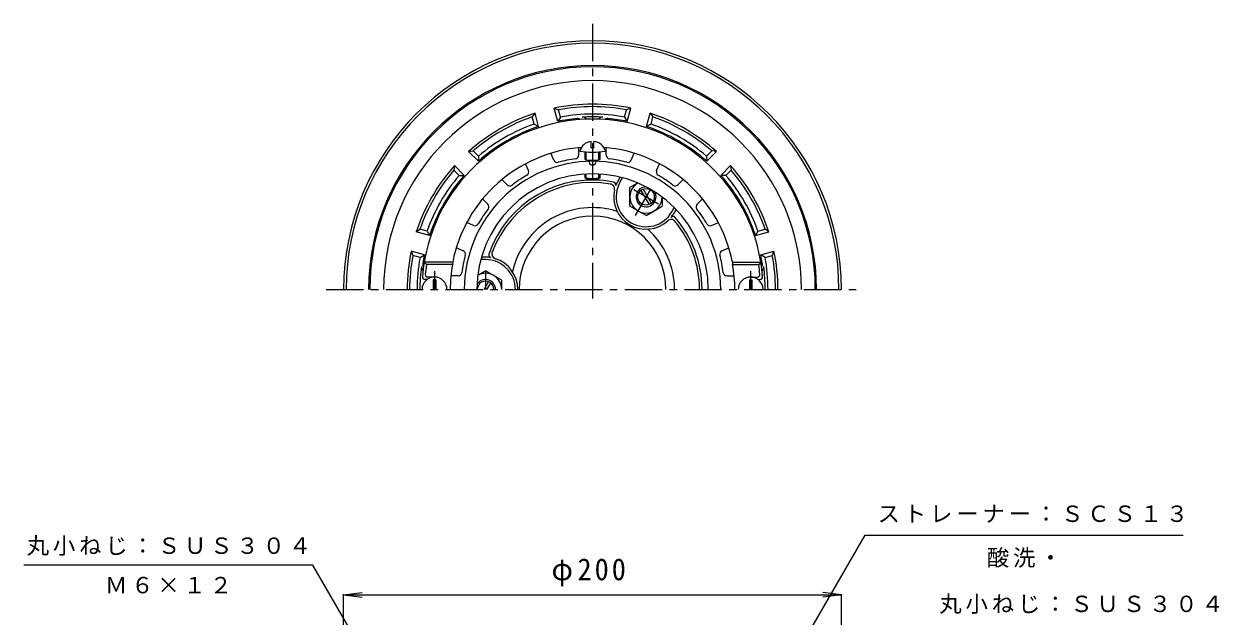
# Model space of a CAD drawing. Units: millimetres, scale not verified. Extents: x -267 to 225, y -346 to 341.
# Drawn here: x -267.4 to 212.8, y 103.1 to 341.1 of the extents above; entities that cross this region are included whole.
import ezdxf

# ---------------------------------------------------------------- set-up
doc = ezdxf.new("R2010")
doc.units = ezdxf.units.MM
doc.header["$LTSCALE"] = 3
doc.linetypes.add('CHAIN1', pattern=[8, 5, -1, 1, -1])
for name, color, linetype, lineweight in [('0-0_通り芯', 3, 'Continuous', 9), ('0-1_躯体', 2, 'Continuous', 9), ('0-2_仕上', 6, 'Continuous', 9), ('0-4_その他', 7, 'Continuous', 9), ('0-5_寸法', 7, 'Continuous', 9)]:
    doc.layers.add(name, color=color, linetype=linetype, lineweight=lineweight)
doc.styles.add('ＭＳ ゴシック', font='')
doc.styles.get('ＭＳ ゴシック').set_extended_font_data('MS Gothic')

msp = doc.modelspace()

# ---------------------------------------------------------------- linework, layer by layer
at = {"layer": '0-0_通り芯', "linetype": 'CHAIN1'}
for p, q in [((-38.919, 341.129), (-38.919, 230.716)), ((-145.967, 234.365), (67.331, 234.365))]:
    msp.add_line(p, q, dxfattribs=at)
at = {"layer": '0-0_通り芯'}
for radius, start, end in [(100, 0, 180), (99, 0, 180), (32.913, 72.51527, 167.48474), (29.485, 0, 180), (32.913, 0, 47.48473)]:
    msp.add_arc((-38.919, 234.365), radius, start, end, dxfattribs=at)
at = {"layer": '0-1_躯体'}
for p, q in [((-62.037, 305.187), (-63.201, 303.738)), ((-62.423, 300.832), (-63.201, 303.738)), ((-60.611, 299.866), (-62.037, 305.187)), ((-51.797, 303.679), (-52.884, 301.937)), ((-51.797, 303.679), (-52.576, 306.585)), ((-26.04, 303.679), (-25.262, 306.585)), ((-26.04, 303.679), (-24.954, 301.937)), ((-23.528, 307.258), (-25.262, 306.585)), ((-24.954, 301.937), (-23.528, 307.258)), ((-15.415, 300.832), (-14.636, 303.738)), ((-62.423, 300.832), (-60.611, 299.866)), ((-15.415, 300.832), (-17.227, 299.866)), ((-84.729, 287.953), (-86.856, 290.081)), ((6.891, 287.953), (9.019, 290.081)), ((6.961, 285.902), (10.856, 289.797)), ((10.856, 289.797), (9.019, 290.081)), ((-94.351, 284.14), (-94.635, 282.302)), ((-90.456, 280.245), (-94.351, 284.14)), ((-84.729, 287.953), (-84.799, 285.902)), ((6.891, 287.953), (6.961, 285.902)), ((-92.507, 280.175), (-94.635, 282.302)), ((-92.507, 280.175), (-90.456, 280.245)), ((-28.677, 278.104), (-27.854, 279.529)), ((-27.811, 277.604), (-26.849, 279.271)), ((14.669, 280.175), (12.618, 280.245)), ((14.669, 280.175), (16.797, 282.302)), ((-7.026, 265.604), (-6.064, 267.271)), ((-6.161, 265.104), (-5.338, 266.529)), ((-105.386, 257.869), (-108.292, 258.647)), ((-105.386, 257.869), (-104.42, 256.057)), ((27.548, 257.869), (26.583, 256.057)), ((26.583, 256.057), (31.904, 257.483)), ((27.548, 257.869), (30.454, 258.647)), ((31.904, 257.483), (30.454, 258.647)), ((-108.233, 247.243), (-111.139, 248.022)), ((-108.233, 247.243), (-106.491, 248.33)), ((-81.919, 246.365), (-83.844, 246.365)), ((-81.919, 247.365), (-83.565, 247.365)), ((30.395, 247.243), (28.653, 248.33)), ((30.395, 247.243), (33.301, 248.022))]:
    msp.add_line(p, q, dxfattribs=at)
at = {"layer": '0-1_躯体', "color": 4}
for p, q in [((-20.812, 277.145), (-23.914, 275.354)), ((-23.914, 267.854), (-23.914, 275.354)), ((-19.495, 274.199), (-16.209, 268.509)), ((-18.629, 274.699), (-15.343, 269.008)), ((-10.919, 271.49), (-10.919, 267.851)), ((-17.414, 264.101), (-23.914, 267.854)), ((-17.414, 264.101), (-10.919, 267.851)), ((-85.07, 240.051), (-81.919, 241.87)), ((-101.919, 238.281), (-102.919, 238.281)), ((-102.919, 238.281), (-102.919, 234.365)), ((-101.919, 238.281), (-101.919, 234.365)), ((-82.496, 234.365), (-80.709, 237.46)), ((-81.342, 234.365), (-79.843, 236.96)), ((24.081, 238.281), (25.081, 238.281)), ((24.081, 238.281), (24.081, 234.365)), ((25.081, 238.281), (25.081, 234.365))]:
    msp.add_line(p, q, dxfattribs=at)
at = {"layer": '0-1_躯体', "color": 4, "linetype": 'CHAIN1'}
for p, q in [((-12.393, 268.702), (-22.288, 274.415)), ((-15.669, 274.635), (-21.737, 264.125)), ((-102.419, 241.767), (-102.419, 234.365)), ((-81.919, 241.905), (-81.919, 234.365)), ((24.581, 241.767), (24.581, 234.365))]:
    msp.add_line(p, q, dxfattribs=at)
at = {"layer": '0-1_躯体'}
for points in [[(-52.884, 301.937), (-54.309, 307.258), (-52.576, 306.585)], [(-17.227, 299.866), (-15.801, 305.187), (-14.636, 303.738)], [(-84.799, 285.902), (-88.694, 289.797), (-86.856, 290.081)], [(12.618, 280.245), (16.513, 284.14), (16.797, 282.302)], [(-104.42, 256.057), (-109.741, 257.483), (-108.292, 258.647)], [(-106.491, 248.33), (-111.812, 249.755), (-111.139, 248.022)], [(28.653, 248.33), (33.974, 249.755), (33.301, 248.022)]]:
    msp.add_lwpolyline(points, dxfattribs=at)
at = {"layer": '0-1_躯体', "color": 4}
msp.add_lwpolyline([(-75.424, 234.365), (-75.424, 238.12), (-81.919, 241.87)], dxfattribs=at)
msp.add_circle((-17.419, 271.604), 3.324, dxfattribs=at)
at = {"layer": '0-1_躯体'}
for centre, radius, start, end in [((-38.919, 234.365), 90, 0, 180), ((-38.919, 234.365), 89.5, 0, 180), ((-38.919, 234.365), 83.941, 0, 180), ((-38.919, 234.365), 74.5, 78.07777, 101.92224), ((-38.919, 234.365), 73.5, 79.29149, 100.70854), ((-38.919, 234.365), 74.5, 108.07777, 131.92224), ((-38.919, 234.365), 73.5, 109.29149, 130.70854), ((-38.919, 234.365), 69, 95.13783, 101.67665), ((-38.919, 234.365), 70.5, 79.47449, 100.52557), ((-44.919, 301.096), 2, 53.16594, 95.13788), ((-38.919, 234.365), 69.376, 86.59644, 93.40356), ((-42.919, 301.621), 2, 36.91762, 93.40337), ((-34.919, 301.621), 2, 86.59663, 143.08269), ((-32.919, 301.096), 2, 84.86212, 126.83406), ((-38.919, 234.365), 69, 78.32338, 84.86217), ((-38.919, 234.365), 74.5, 48.07777, 71.92224), ((-38.919, 234.365), 73.5, 49.29149, 70.70854), ((-38.919, 234.365), 69, 108.32338, 131.67665), ((-38.919, 234.365), 70.5, 109.47449, 130.52557), ((-38.919, 234.365), 69, 48.32338, 71.67665), ((-38.919, 234.365), 70.5, 49.47449, 70.52557), ((-38.919, 234.365), 74.5, 138.07777, 161.92224), ((-38.919, 234.365), 74.5, 18.07777, 41.92224), ((-38.919, 234.365), 73.5, 139.29149, 160.70854), ((-38.919, 234.365), 70.5, 139.47449, 160.52557), ((-38.919, 234.365), 69, 138.32338, 161.67665), ((-38.919, 234.365), 69, 18.32338, 41.67665), ((-38.919, 234.365), 70.5, 19.47449, 40.52557), ((-38.919, 234.365), 73.5, 19.29149, 40.70854), ((-38.919, 234.365), 44, 78.73782, 161.26224), ((-38.919, 234.365), 43, 80.3933, 159.60683), ((-32.077, 274.79), 2, 347.73819, 80.39346), ((-17.419, 271.604), 13, 167.73729, 312.2627), ((-30.521, 276.537), 1, 339.36754, 78.73761), ((-17.419, 271.604), 13, 149.99991, 159.36919), ((-17.419, 271.604), 12, 149.99997, 329.99992), ((-17.419, 271.604), 13, 320.63103, 329.99991), ((-7.331, 260.503), 2, 39.6064, 132.26289), ((-6.596, 262.724), 1, 41.26125, 140.63077), ((-38.919, 234.365), 44, 0, 41.26216), ((-38.919, 234.365), 43, 0, 39.60672), ((-38.919, 234.365), 74.5, 168.07777, 180.00002), ((-38.919, 234.365), 74.5, 0, 11.92224), ((-38.919, 234.365), 73.5, 169.29144, 179.99998), ((-38.919, 234.365), 70.5, 169.47441, 179.99998), ((-38.919, 234.365), 69, 168.32335, 171.41632), ((-81.919, 234.365), 13, 80.63094, 89.99991), ((-81.919, 234.365), 12, 0, 89.99992), ((-79.64, 248.178), 1, 161.26411, 260.63068), ((-77.349, 248.652), 2, 159.6064, 252.26289), ((-81.919, 234.365), 13, 0, 72.2627), ((-38.919, 234.365), 69, 8.58368, 11.67665), ((-38.919, 234.365), 70.5, 0, 10.52557), ((-38.919, 234.365), 73.5, 0, 10.70854), ((-38.919, 234.365), 69.376, 172.32347, 180), ((-105.691, 243.365), 2, 172.32343, 228.81255), ((-105.168, 244.365), 2, 171.41681, 213.38803), ((27.331, 244.365), 2, 326.61162, 8.58319), ((27.853, 243.365), 2, 311.18845, 7.67657), ((-38.919, 234.365), 69.376, 0, 7.67653)]:
    msp.add_arc(centre, radius, start, end, dxfattribs=at)
at = {"layer": '0-1_躯体', "color": 4}
for centre, radius, start, end in [((-17.422, 271.599), 6.5, 120.94121, 359.05873), ((-17.419, 271.604), 4, 90.2198, 29.78027), ((-81.924, 234.365), 6.5, 359.99939, 118.93852), ((-102.419, 234.365), 5, 0, 180), ((-81.919, 234.365), 4, 359.99976, 149.77924), ((-81.919, 234.365), 3.324, 359.99969, 180.00031), ((24.581, 234.365), 5, 0, 180)]:
    msp.add_arc(centre, radius, start, end, dxfattribs=at)
at = {"layer": '0-2_仕上'}
for p, q in [((-39.419, 291.257), (-39.419, 293.874)), ((-38.419, 291.257), (-38.419, 293.874)), ((-54.503, 286.36), (-55.645, 289.117)), ((-44.419, 288.366), (-44.419, 291.35)), ((-41.919, 286.618), (-41.919, 289.737)), ((-41.419, 286.522), (-41.419, 289.696)), ((-39.419, 291.257), (-38.419, 291.257)), ((-36.419, 286.522), (-36.419, 289.696)), ((-35.919, 286.618), (-35.919, 289.737)), ((-33.419, 288.366), (-33.419, 291.35)), ((-23.335, 286.36), (-22.193, 289.117)), ((-64.665, 282.15), (-65.807, 284.908)), ((-40.419, 285.867), (-40.419, 286.382)), ((-37.419, 285.867), (-37.419, 286.382)), ((-13.172, 282.15), (-12.03, 284.908)), ((-73.214, 276.438), (-75.324, 278.549)), ((-41.919, 279.285), (-41.919, 280.768)), ((-41.919, 279.285), (-41.419, 278.785)), ((-41.419, 278.785), (-41.419, 280.798)), ((-36.419, 278.785), (-36.419, 280.798)), ((-35.919, 279.285), (-36.419, 278.785)), ((-35.919, 279.285), (-35.919, 280.768)), ((-4.624, 276.438), (-2.513, 278.549)), ((-80.992, 268.66), (-83.103, 270.77)), ((3.155, 268.66), (5.265, 270.77)), ((-86.704, 260.111), (-89.462, 261.253)), ((8.867, 260.111), (11.624, 261.253)), ((-90.914, 249.949), (-93.671, 251.091)), ((13.076, 249.949), (15.833, 251.091)), ((-106.53, 245.365), (-105.674, 244.365)), ((-95.102, 245.365), (-106.53, 245.365)), ((-95.102, 245.365), (-95.198, 244.365)), ((17.264, 245.365), (28.692, 245.365)), ((17.264, 245.365), (17.36, 244.365)), ((28.692, 245.365), (27.836, 244.365)), ((-95.198, 244.365), (-105.674, 244.365)), ((17.36, 244.365), (27.836, 244.365)), ((-105.419, 238.365), (-106.234, 238.365)), ((-102.419, 239.365), (-105.148, 239.365)), ((-92.92, 239.865), (-95.904, 239.865)), ((15.082, 239.865), (17.977, 239.865)), ((24.581, 239.365), (27.31, 239.365)), ((27.581, 238.365), (28.396, 238.365))]:
    msp.add_line(p, q, dxfattribs=at)
for centre, radius, start, end in [((-38.919, 234.365), 68.5, 4.24799, 175.75201), ((-38.919, 288.548), 5.348, 95.36397, 164.22838), ((-38.919, 288.548), 5.348, 15.77162, 84.63603), ((-38.919, 234.365), 57.25, 94.50928, 168.92233), ((-45.919, 288.366), 1.5, 277.38527, 0), ((-38.919, 322.869), 33.267, 261.09943, 278.90057), ((-38.919, 234.365), 57.25, 11.07767, 85.49072), ((-31.919, 288.366), 1.5, 180.00012, 262.61461), ((-38.919, 234.365), 51.52, 0, 180), ((-53.117, 286.934), 1.5, 202.50012, 285.11461), ((-38.919, 234.365), 52.953, 97.38596, 105.11404), ((-38.919, 300.812), 14.507, 258.06526, 281.93474), ((-38.919, 285.885), 1.5, 180.83414, 359.16586), ((-38.919, 234.365), 52.953, 74.88596, 82.61404), ((-24.721, 286.934), 1.5, 254.88527, 337.5), ((-38.919, 234.365), 46.5, 0, 180), ((-38.919, 234.365), 52.953, 119.88596, 127.61404), ((-66.051, 281.576), 1.5, 299.88527, 22.5), ((-38.919, 293.478), 14.507, 258.06526, 281.93474), ((-38.919, 293.478), 14.905, 260.34387, 279.65613), ((-11.787, 281.576), 1.5, 157.50012, 240.11461), ((-38.919, 234.365), 52.953, 52.38596, 60.11404), ((-72.153, 277.499), 1.5, 225.00012, 307.61461), ((-5.684, 277.499), 1.5, 232.38527, 315), ((-38.919, 234.365), 52.953, 142.38596, 150.11404), ((-82.053, 267.599), 1.5, 322.38527, 45), ((4.215, 267.599), 1.5, 135.00012, 217.61461), ((-38.919, 234.365), 52.953, 29.88596, 37.61404), ((-86.13, 261.497), 1.5, 247.50012, 330.11461), ((8.293, 261.497), 1.5, 209.88527, 292.5), ((-91.488, 248.563), 1.5, 344.88527, 67.5), ((13.65, 248.563), 1.5, 112.50012, 195.11461), ((-38.919, 234.365), 52.953, 164.88596, 172.61404), ((-38.919, 234.365), 52.953, 7.38596, 15.11404), ((-105.148, 240.365), 1, 174.8239, 270), ((-38.919, 234.365), 67.5, 171.48038, 174.82349), ((-38.919, 234.365), 57.161, 169.92453, 180), ((-92.92, 241.365), 1.5, 270.00012, 352.61461), ((15.082, 241.365), 1.5, 187.38527, 270), ((-38.919, 234.365), 57.161, 0, 10.07547), ((27.31, 240.365), 1, 270, 5.1761), ((-38.919, 234.365), 67.5, 5.17651, 8.51962), ((-106.234, 239.365), 1, 175.75238, 270), ((28.396, 239.365), 1, 270, 4.24762)]:
    msp.add_arc(centre, radius, start, end, dxfattribs=at)
at = {"layer": '0-4_その他'}
for p, q in [((-138.919, 111.583), (-131.483, 112.562)), ((-138.919, -37.622), (-138.919, 111.883)), ((-138.919, 111.583), (61.081, 111.583)), ((-138.919, 111.583), (-131.483, 110.604)), ((61.081, 111.583), (53.645, 112.562)), ((61.081, 111.583), (53.645, 110.604)), ((61.081, -36.933), (61.081, 111.883))]:
    msp.add_line(p, q, dxfattribs=at)
at = {"layer": '0-5_寸法'}
for points in [[(11.687, 33.583), (70.577, 135.583), (198.436, 135.583)], [(-97.913, 31.157), (-151.275, 123.583), (-267.382, 123.583)]]:
    msp.add_lwpolyline(points, dxfattribs=at)

# ---------------------------------------------------------------- texts
at = {"layer": '0-4_その他', "color": 2, "insert": (-55.419, 115.083), "char_height": 8.798, "attachment_point": 7, "style": 'ＭＳ ゴシック'}
msp.add_mtext('\\T1.21;\\W0.95;φ200', dxfattribs=at)
at = {"layer": '0-5_寸法', "char_height": 6.598, "attachment_point": 7, "style": 'ＭＳ ゴシック'}
for s, insert in [('\\T1.17;ストレーナー：ＳＣＳ１３', (75.608, 140.564)), ('\\T1.17;丸小ねじ：ＳＵＳ３０４', (-266.255, 127.328)), ('\\T1.17;酸洗・', (119.506, 122.535)), ('\\T1.17;Ｍ６×１２', (-234.828, 112.114)), ('\\T1.17;丸小ねじ：ＳＵＳ３０４', (100.398, 103.943))]:
    msp.add_mtext(s, dxfattribs=dict(at, insert=insert))

doc.saveas('drawing.dxf')
